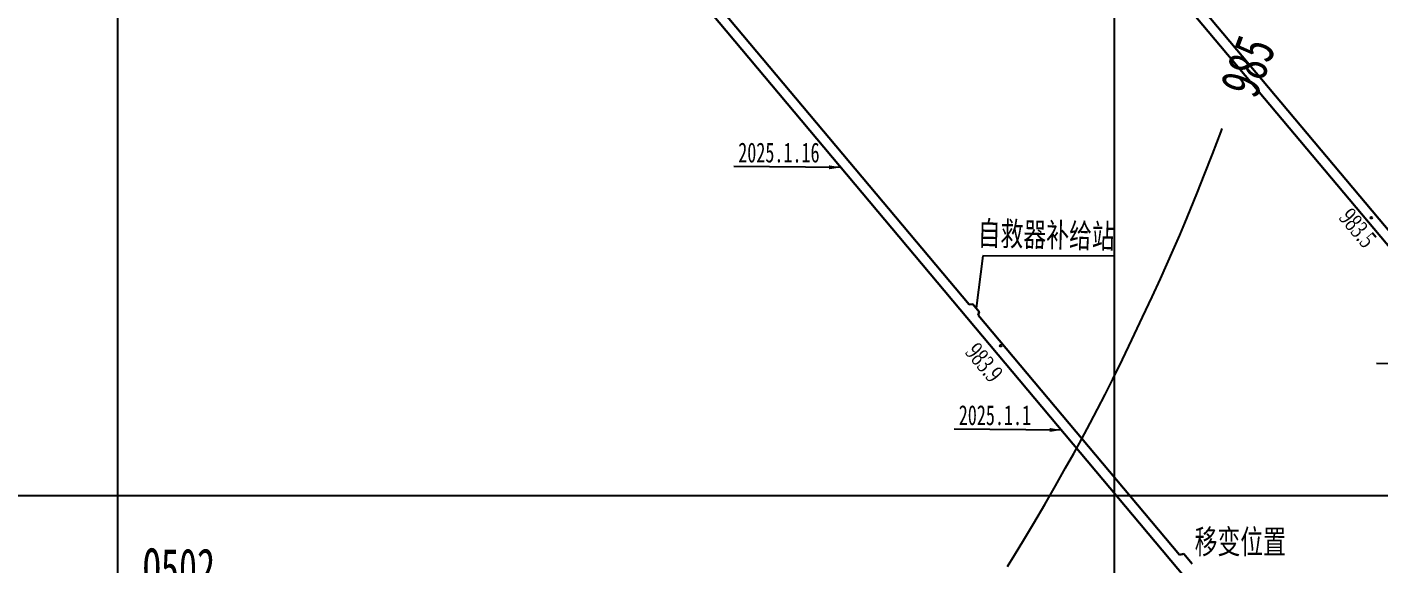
# Model space of a CAD drawing. Header units: millimetres. Extents: x 37412591 to 74834139, y 4258245 to 8527567.
# Drawn here: x 37413454 to 37414133, y 4260466 to 4260735 of the extents above; entities that cross this region are included whole.
import ezdxf

# ---------------------------------------------------------------- set-up
doc = ezdxf.new("R2010")
doc.units = ezdxf.units.MM
doc.linetypes.add('CEN1', pattern=[20, 17, -1, 1, -1])
for name, color, linetype in [('0测量点名称', 7, 'Continuous'), ('6号煤底板等高线', 7, 'Continuous'), ('MAPLAYER_0', 1, 'Continuous'), ('PUB_TEXT', 7, 'Continuous'), ('ZDH', 1, 'Continuous'), ('已掘巷道', 1, 'CEN1'), ('钻孔', 7, 'Continuous')]:
    doc.layers.add(name, color=color, linetype=linetype)
doc.styles.get("Standard").update_dxf_attribs({"font": 'simfang.ttf', "width": 0.6667})
doc.styles.add('仿宋', font='', dxfattribs={"width": 0.707})
doc.styles.add('样三', font='simfang.ttf', dxfattribs={"width": 0.7})
doc.styles.get('仿宋').set_extended_font_data('FangSong_GB2312')
doc.linetypes.add('447', pattern='A,8,-1,[148,AAA.SHX,S=1,R=0,X=0,Y=0],-1', length=10)
doc.dimstyles.new('ISO-25', dxfattribs={"dimtxt": 2.5, "dimasz": 2.5, "dimexe": 1.25, "dimexo": 0.625, "dimtad": 1, "dimtxsty": 'Standard', "dimcen": 2.5, "dimadec": 0, "dimazin": 0, "dimtfac": 1, "dimtmove": 0, "dimatfit": 3, "dimfxl": 1, "dimarcsym": 0})

msp = doc.modelspace()

# ---------------------------------------------------------------- hatches: boundary and pattern name
at = {"linetype": '447', "ltscale": 0.5}
h = msp.add_hatch(color=0, dxfattribs=at)
h.dxf.hatch_style = 1
h.paths.add_polyline_path([(37414128.47, 4260639.46, 1), (37414129.27, 4260639.46, 1)])
h = msp.add_hatch(color=0, dxfattribs=at)
h.dxf.hatch_style = 1
h.paths.add_polyline_path([(37413942.48, 4260575.26, 1), (37413943.28, 4260575.26, 1)])

# ---------------------------------------------------------------- linework, layer by layer
at = {"color": 0, "lineweight": 30, "ltscale": 5}
for p, q in [((37413489.47, 4261397.14), (37414852.31, 4259773.95)), ((37413349.12, 4261276.6), (37414688.83, 4259680.95)), ((37413385.74, 4261240.75), (37413927.12, 4260595.95)), ((37413925.34, 4260885.79), (37414233.37, 4260518.91)), ((37413927.12, 4260595.95), (37413928.92, 4260596.15)), ((37413931.63, 4260590.59), (37414032.59, 4260470.33))]:
    msp.add_line(p, q, dxfattribs=at)
at = {"color": 1, "linetype": 'ByBlock', "lineweight": -3, "ltscale": 0.005}
msp.add_line((37413973.45, 4260532.99), (37413973.45, 4260532.99), dxfattribs=at)
at = {"color": 0, "lineweight": 30, "ltscale": 5}
msp.add_lwpolyline([(37413931.63, 4260590.59), (37413932.13, 4260592.32), (37413928.92, 4260596.15)], dxfattribs=at)
at = {"color": 0, "linetype": '447', "ltscale": 0.5}
for centre in [(37414128.87, 4260639.46), (37413942.88, 4260575.26)]:
    msp.add_circle(centre, 0.398, dxfattribs=at)
at = {"color": 30, "linetype": 'ByBlock', "lineweight": -3, "ltscale": 0.005}
for p in [(37414128.87, 4260639.46), (37414128.87, 4260639.46), (37414128.87, 4260639.46), (37413942.88, 4260575.26)]:
    msp.add_point(p, dxfattribs=at)
at = {"color": 2, "linetype": 'ByBlock', "lineweight": -3, "ltscale": 0.005}
msp.add_point((37414128.87, 4260639.46), dxfattribs=at)
at = {"color": 0, "ltscale": 5}
for p in [(37414128.87, 4260639.46), (37414128.87, 4260639.46, -3)]:
    msp.add_point(p, dxfattribs=at)
at = {"color": 1}
msp.add_point((37414128.87, 4260639.46), dxfattribs=at)
at = {"color": 30, "linetype": 'ByBlock', "lineweight": -3}
msp.add_point((37413942.88, 4260575.26), dxfattribs=at)
msp.add_point((37413942.88, 4260575.26), dxfattribs=at)
at = {"layer": '6号煤底板等高线', "elevation": 3681.95}
msp.add_lwpolyline([(37413946.36, 4260464.53), (37413949.92, 4260470.25), (37413954.55, 4260477.86), (37413959.58, 4260486.33), (37413965.01, 4260495.6), (37413970.47, 4260505.05), (37413975.52, 4260513.95), (37413979.57, 4260521.22), (37413983.42, 4260528.23), (37413987.78, 4260536.36), (37413991.53, 4260543.51), (37413995.28, 4260550.83), (37413999.16, 4260558.57), (37414003.97, 4260568.35), (37414008.74, 4260578.21), (37414014.15, 4260589.58), (37414018.93, 4260599.79), (37414023.1, 4260608.86), (37414026.32, 4260616.02), (37414029.49, 4260623.19), (37414032.73, 4260630.71), (37414035.3, 4260636.83), (37414037.96, 4260643.3), (37414041.6, 4260652.32), (37414044.99, 4260660.83), (37414049.13, 4260671.37), (37414053.57, 4260682.81), (37414054.11, 4260684.23)], dxfattribs=at)
at = {"layer": 'ZDH', "color": 0, "lineweight": -3}
msp.add_point((37414128.74, 4260639.76, 8.99), dxfattribs=at)
at = {"layer": '已掘巷道', "color": 0, "linetype": 'ByBlock', "lineweight": -3, "ltscale": 5}
for p, q in [((37413934, 4260620.45, 1259.91), (37413930.58, 4260594.16, -4.04)), ((37414000.34, 4260620.3, 1259.91), (37413934, 4260620.45, 1259.91))]:
    msp.add_line(p, q, dxfattribs=at)
at = {"layer": '已掘巷道', "color": 0, "linetype": 'ByBlock', "lineweight": 30, "ltscale": 5}
for p, q in [((37414032.59, 4260470.33), (37414034.75, 4260470.85)), ((37414034.75, 4260470.85), (37414038.99, 4260465.79))]:
    msp.add_line(p, q, dxfattribs=at)
at = {"layer": '钻孔'}
for p, q in [((37414000, 4258300.88, 4910.12), (37414000, 4263462.94, 4910.12)), ((37413500, 4258550.3, 4910.12), (37413500, 4262025.13, 4910.12)), ((37416981.26, 4260500, 4910.12), (37412646.51, 4260500, 4910.12))]:
    msp.add_line(p, q, dxfattribs=at)

# ---------------------------------------------------------------- texts
at = {"color": 0, "lineweight": 30, "ltscale": 5, "style": '样三', "width": 0.7}
msp.add_text('自救器补给站', height=12, rotation=358.62769, dxfattribs=at).set_placement((37413931.29, 4260625.8, -896.9))
at = {"layer": '0测量点名称', "color": 0, "lineweight": 30, "ltscale": 5, "insert": (37414112.03, 4260639.21, 0.01), "char_height": 9, "width": 23.085, "attachment_point": 7, "rotation": 309.76049}
msp.add_mtext('{\\fTimes New Roman|b0|i0|c0|p18;983.5}', dxfattribs=at)
at = {"layer": '0测量点名称', "color": 30, "lineweight": 30, "ltscale": 5, "insert": (37413924.57, 4260571.7, 0.01), "char_height": 9, "width": 23.085, "attachment_point": 7, "rotation": 309.76049}
msp.add_mtext('{\\fTimes New Roman|b0|i0|c0|p18;\\C0;983.9}', dxfattribs=at)
at = {"layer": 'MAPLAYER_0', "color": 0, "style": '仿宋', "width": 0.7}
msp.add_text('985', height=20, rotation=69.26669, dxfattribs=at).set_placement((37414071.1, 4260698.6, 3681.95))
at = {"layer": 'PUB_TEXT', "color": 0, "insert": (37414040.23, 4260482.98), "char_height": 12, "attachment_point": 1, "rotation": 359.95731, "style": '样三'}
msp.add_mtext_dynamic_manual_height_columns('{\\fFangSong|b1|i0|c134|p49;移变位置}', width=56.9985, gutter_width=1, heights=[0], dxfattribs=at)
at = {"layer": '钻孔', "color": 0, "char_height": 10, "width": 80.8922, "attachment_point": 1}
for s, insert in [('2025.1.16', (37413811.26, 4260677.24, 6566.89)), ('2025.1.1', (37413921.89, 4260545.47, 6566.89))]:
    msp.add_mtext(s, dxfattribs=dict(at, insert=insert))
at = {"layer": '钻孔', "insert": (37413512.54, 4260473.59, 4910.12), "char_height": 20, "width": 80.8922, "attachment_point": 1}
msp.add_mtext('{\\fSimSun|b0|i0|c134|p2;Q502}', dxfattribs=at)

# ---------------------------------------------------------------- leaders
at = {"layer": '6号煤底板等高线'}
for points in [[(37413862.82, 4260664.77), (37413808.98, 4260665.15)], [(37414187.07, 4260566.27), (37414131.52, 4260566.3)], [(37413973.45, 4260532.99), (37413919.62, 4260533.38)]]:
    msp.add_leader(points, dimstyle='ISO-25', override={"dimasz": 6, "dimgap": 0.625, "dimtad": 0, "dimzin": 0}, dxfattribs=at)

doc.saveas('drawing.dxf')
